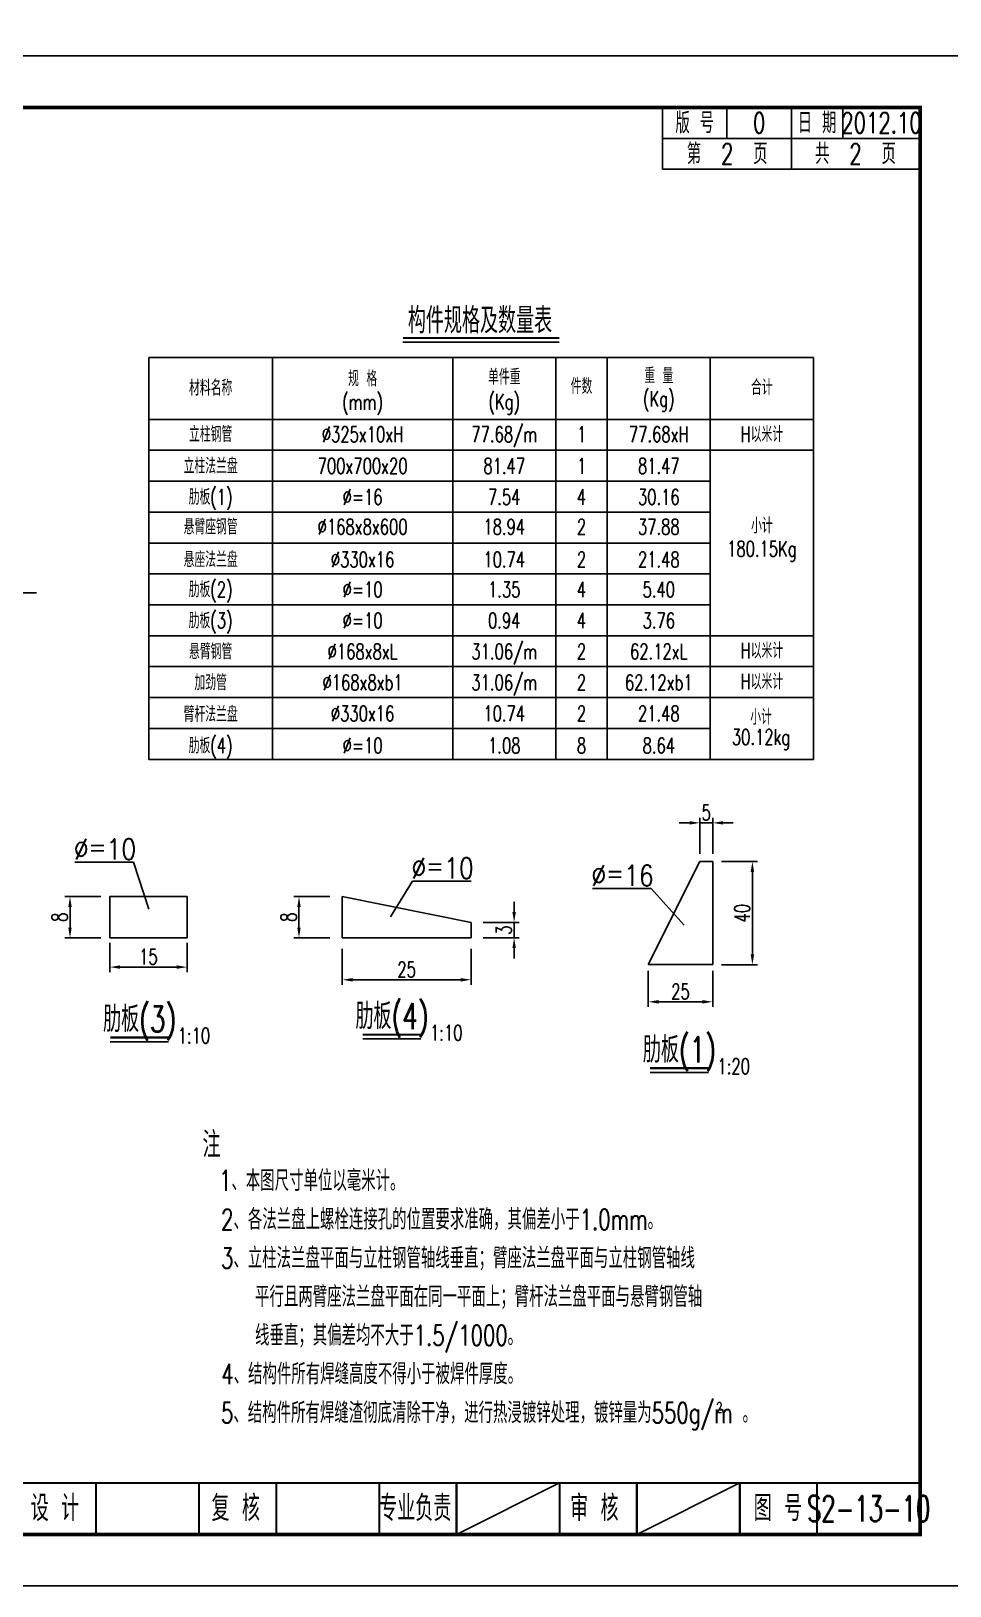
# Model space of a CAD drawing. Extents: x 4349 to 271026, y -15323 to -8945.
# Drawn here: x 5164.3 to 5342.7, y -14646.9 to -14345.1 of the extents above; entities that cross this region are included whole.
import ezdxf
from ezdxf.enums import TextEntityAlignment as Align

# ---------------------------------------------------------------- set-up
doc = ezdxf.new("R2010")
doc.units = 0
doc.header["$LTSCALE"] = 2
doc.header["$PDMODE"] = 32
doc.header["$PDSIZE"] = 0.3
doc.layers.get('0').update_dxf_attribs({"linetype": 'CONTINUOUS'})
doc.layers.get('DEFPOINTS').update_dxf_attribs({"linetype": 'CONTINUOUS'})
for name, color, linetype in [('图框', 7, 'CONTINUOUS'), ('尺寸标注', 4, 'CONTINUOUS'), ('文字', 7, 'CONTINUOUS'), ('文字符号', 7, 'CONTINUOUS'), ('结构1', 1, 'CONTINUOUS')]:
    doc.layers.add(name, color=color, linetype=linetype)
doc.styles.get("Standard").update_dxf_attribs({"font": 'simplex1.shx', "width": 0.7, "bigfont": 'hztxt.shx'})
doc.dimstyles.new('1：10', dxfattribs={"dimtxt": 3, "dimasz": 2, "dimexe": 1, "dimexo": 1, "dimgap": 0.5, "dimtad": 1, "dimrnd": 0.0095, "dimdsep": 46, "dimtxsty": 'Standard', "dimcen": 0.09, "dimclrd": 256, "dimclre": 256, "dimadec": 0, "dimazin": 0, "dimtfac": 1, "dimtix": 1, "dimtmove": 2, "dimatfit": 3, "dimfxl": 0, "dimtolj": 1, "dimtzin": 0, "dimarcsym": 0})

# ---------------------------------------------------------------- blocks, each defined once
blk = doc.blocks.new('series')
at = {"width": 0.75}
for tag, height, p in [('页码', 4, (-35, -19)), ('图名', 5, (-220, -282)), ('图号', 5, (-20, -282))]:
    blk.add_attdef(tag, text='', height=height, dxfattribs=at).set_placement(p, align=Align.MIDDLE_CENTER)
blk = doc.blocks.new('*D846')
at = {"layer": 'DEFPOINTS', "color": 0, "linetype": 'Continuous'}
for p in [(5179.63, -14521.1), (5194.63, -14521.1), (5194.63, -14526.78)]:
    blk.add_point(p, dxfattribs=at)
at = {"layer": '尺寸标注', "linetype": 'Continuous', "lineweight": -2}
for p, q in [((5179.63, -14522.1), (5179.63, -14527.78)), ((5194.63, -14522.1), (5194.63, -14527.78)), ((5181.63, -14526.78), (5192.63, -14526.78))]:
    blk.add_line(p, q, dxfattribs=at)
at = {"layer": '尺寸标注', "linetype": 'Continuous'}
for points in [[(5181.63, -14526.44), (5181.63, -14527.11), (5179.63, -14526.78)], [(5192.63, -14526.44), (5192.63, -14527.11), (5194.63, -14526.78)]]:
    blk.add_solid(points, dxfattribs=at)
at = {"layer": '尺寸标注', "color": 0, "linetype": 'Continuous', "insert": (5187.13, -14524.78), "char_height": 3, "attachment_point": 5}
blk.add_mtext('\\A1;15', dxfattribs=at)
blk = doc.blocks.new('*D847')
at = {"layer": 'DEFPOINTS', "color": 0, "linetype": 'Continuous'}
for p in [(5171.9, -14513.1), (5179.63, -14513.1), (5179.63, -14521.1)]:
    blk.add_point(p, dxfattribs=at)
at = {"layer": '尺寸标注', "linetype": 'Continuous', "lineweight": -2}
for p, q in [((5177.9, -14513.1), (5170.9, -14513.1)), ((5171.9, -14519.1), (5171.9, -14515.1)), ((5177.9, -14521.1), (5170.9, -14521.1))]:
    blk.add_line(p, q, dxfattribs=at)
at = {"layer": '尺寸标注', "linetype": 'Continuous'}
for points in [[(5171.56, -14515.1), (5172.23, -14515.1), (5171.9, -14513.1)], [(5171.56, -14519.1), (5172.23, -14519.1), (5171.9, -14521.1)]]:
    blk.add_solid(points, dxfattribs=at)
at = {"layer": '尺寸标注', "color": 0, "linetype": 'Continuous', "insert": (5169.9, -14517.1), "char_height": 3, "attachment_point": 5, "rotation": 90}
blk.add_mtext('\\A1;8', dxfattribs=at)
blk = doc.blocks.new('*D848')
at = {"layer": 'DEFPOINTS', "color": 0, "linetype": 'Continuous'}
for p in [(5224.75, -14513.1), (5216.35, -14521.1), (5224.75, -14521.1)]:
    blk.add_point(p, dxfattribs=at)
at = {"layer": '尺寸标注', "linetype": 'Continuous', "lineweight": -2}
for p, q in [((5222.35, -14513.1), (5215.35, -14513.1)), ((5216.35, -14515.1), (5216.35, -14519.1)), ((5222.35, -14521.1), (5215.35, -14521.1))]:
    blk.add_line(p, q, dxfattribs=at)
at = {"layer": '尺寸标注', "linetype": 'Continuous'}
for points in [[(5216.02, -14515.1), (5216.68, -14515.1), (5216.35, -14513.1)], [(5216.02, -14519.1), (5216.68, -14519.1), (5216.35, -14521.1)]]:
    blk.add_solid(points, dxfattribs=at)
at = {"layer": '尺寸标注', "color": 0, "linetype": 'Continuous', "insert": (5214.35, -14517.1), "char_height": 3, "attachment_point": 5, "rotation": 90}
blk.add_mtext('\\A1;8', dxfattribs=at)
blk = doc.blocks.new('*D849')
at = {"layer": 'DEFPOINTS', "color": 0, "linetype": 'Continuous'}
for p in [(5224.75, -14521.21), (5249.75, -14521.1), (5249.75, -14529.24)]:
    blk.add_point(p, dxfattribs=at)
at = {"layer": '尺寸标注', "linetype": 'Continuous', "lineweight": -2}
for p, q in [((5224.75, -14523.24), (5224.75, -14530.24)), ((5249.75, -14523.24), (5249.75, -14530.24)), ((5226.75, -14529.24), (5247.75, -14529.24))]:
    blk.add_line(p, q, dxfattribs=at)
at = {"layer": '尺寸标注', "linetype": 'Continuous'}
for points in [[(5226.75, -14528.91), (5226.75, -14529.58), (5224.75, -14529.24)], [(5247.75, -14528.91), (5247.75, -14529.58), (5249.75, -14529.24)]]:
    blk.add_solid(points, dxfattribs=at)
at = {"layer": '尺寸标注', "color": 0, "linetype": 'Continuous', "insert": (5237.25, -14527.24), "char_height": 3, "attachment_point": 5}
blk.add_mtext('\\A1;25', dxfattribs=at)
blk = doc.blocks.new('*D850')
at = {"layer": 'DEFPOINTS', "color": 0, "linetype": 'Continuous'}
for p in [(5249.75, -14518.1), (5249.75, -14521.1), (5258.11, -14521.1)]:
    blk.add_point(p, dxfattribs=at)
at = {"layer": '尺寸标注', "linetype": 'Continuous', "lineweight": -2}
for p, q in [((5258.11, -14516.1), (5258.11, -14514.1)), ((5252.11, -14518.1), (5259.11, -14518.1)), ((5258.11, -14518.1), (5258.11, -14521.1)), ((5252.11, -14521.1), (5259.11, -14521.1)), ((5258.11, -14523.1), (5258.11, -14525.1))]:
    blk.add_line(p, q, dxfattribs=at)
at = {"layer": '尺寸标注', "linetype": 'Continuous'}
for points in [[(5257.78, -14516.1), (5258.45, -14516.1), (5258.11, -14518.1)], [(5257.78, -14523.1), (5258.45, -14523.1), (5258.11, -14521.1)]]:
    blk.add_solid(points, dxfattribs=at)
at = {"layer": '尺寸标注', "color": 0, "linetype": 'Continuous', "insert": (5256.11, -14519.6), "char_height": 3, "attachment_point": 5, "rotation": 90}
blk.add_mtext('\\A1;3', dxfattribs=at)
blk = doc.blocks.new('*D851')
at = {"layer": 'DEFPOINTS', "color": 0, "linetype": 'Continuous'}
for p in [(5296.66, -14498.78), (5294.16, -14506.31), (5296.66, -14506.31)]:
    blk.add_point(p, dxfattribs=at)
at = {"layer": '尺寸标注', "linetype": 'Continuous', "lineweight": -2}
for p, q in [((5292.16, -14498.78), (5290.16, -14498.78)), ((5294.16, -14504.78), (5294.16, -14497.78)), ((5294.16, -14498.78), (5296.66, -14498.78)), ((5296.66, -14504.78), (5296.66, -14497.78)), ((5298.66, -14498.78), (5300.66, -14498.78))]:
    blk.add_line(p, q, dxfattribs=at)
at = {"layer": '尺寸标注', "linetype": 'Continuous'}
for points in [[(5292.16, -14498.45), (5292.16, -14499.11), (5294.16, -14498.78)], [(5298.66, -14498.45), (5298.66, -14499.11), (5296.66, -14498.78)]]:
    blk.add_solid(points, dxfattribs=at)
at = {"layer": '尺寸标注', "color": 0, "linetype": 'Continuous', "insert": (5295.41, -14496.78), "char_height": 3, "attachment_point": 5}
blk.add_mtext('\\A1;5', dxfattribs=at)
blk = doc.blocks.new('*D852')
at = {"layer": 'DEFPOINTS', "color": 0, "linetype": 'Continuous'}
for p in [(5296.66, -14506.31), (5296.66, -14526.31), (5304.37, -14526.31)]:
    blk.add_point(p, dxfattribs=at)
at = {"layer": '尺寸标注', "linetype": 'Continuous', "lineweight": -2}
for p, q in [((5298.37, -14506.31), (5305.37, -14506.31)), ((5304.37, -14508.31), (5304.37, -14524.31)), ((5298.37, -14526.31), (5305.37, -14526.31))]:
    blk.add_line(p, q, dxfattribs=at)
at = {"layer": '尺寸标注', "linetype": 'Continuous'}
for points in [[(5304.03, -14508.31), (5304.7, -14508.31), (5304.37, -14506.31)], [(5304.03, -14524.31), (5304.7, -14524.31), (5304.37, -14526.31)]]:
    blk.add_solid(points, dxfattribs=at)
at = {"layer": '尺寸标注', "color": 0, "linetype": 'Continuous', "insert": (5302.37, -14516.31), "char_height": 3, "attachment_point": 5, "rotation": 90}
blk.add_mtext('\\A1;40', dxfattribs=at)
blk = doc.blocks.new('*D853')
at = {"layer": 'DEFPOINTS', "color": 0, "linetype": 'Continuous'}
for p in [(5284.16, -14526.31), (5296.66, -14526.31), (5296.66, -14533.52)]:
    blk.add_point(p, dxfattribs=at)
at = {"layer": '尺寸标注', "linetype": 'Continuous', "lineweight": -2}
for p, q in [((5284.16, -14527.52), (5284.16, -14534.52)), ((5296.66, -14527.52), (5296.66, -14534.52)), ((5286.16, -14533.52), (5294.66, -14533.52))]:
    blk.add_line(p, q, dxfattribs=at)
at = {"layer": '尺寸标注', "linetype": 'Continuous'}
for points in [[(5286.16, -14533.18), (5286.16, -14533.85), (5284.16, -14533.52)], [(5294.66, -14533.18), (5294.66, -14533.85), (5296.66, -14533.52)]]:
    blk.add_solid(points, dxfattribs=at)
at = {"layer": '尺寸标注', "color": 0, "linetype": 'Continuous', "insert": (5290.41, -14531.52), "char_height": 3, "attachment_point": 5}
blk.add_mtext('\\A1;25', dxfattribs=at)
blk = doc.blocks.new('12345')
at = {"layer": '图框'}
blk.add_lwpolyline([(4926.93, -9362.88), (4926.93, -9065.88), (4506.93, -9065.88), (4506.93, -9362.88)], close=True, dxfattribs=at)
blk = doc.blocks.new('123456')
at = {"layer": '图框', "linetype": 'Continuous'}
blk.add_blockref('12345', (0, -2522.15), dxfattribs=at)

msp = doc.modelspace()

# ---------------------------------------------------------------- linework, layer by layer
at = {"layer": '图框'}
for p, q in [((5286.92857, -14371.90394), (5286.92857, -14359.90394)), ((5299.42857, -14365.90394), (5299.42857, -14359.90394)), ((5311.92857, -14365.90394), (5311.92857, -14359.90394)), ((5321.92857, -14365.90394), (5321.92857, -14359.90394)), ((5286.92857, -14365.90394), (5336.92857, -14365.90394)), ((5311.92857, -14371.90394), (5311.92857, -14365.90394)), ((5286.92857, -14371.90394), (5336.92857, -14371.90394)), ((5301.92858, -14626.90394), (5281.92858, -14636.90394))]:
    msp.add_line(p, q, dxfattribs=at)
at = {"layer": '图框', "linetype": 'Continuous'}
msp.add_line((5246.92858, -14636.90394), (5266.92858, -14626.90394), dxfattribs=at)
at = {"layer": '图框'}
for points, const_width in [([(5336.92857, -14359.90394), (4956.92857, -14359.90394), (4956.92858, -14636.90394), (5336.92858, -14636.90394), (5336.92857, -14359.90394)], 0.7), ([(4956.92858, -14626.90394), (5336.92858, -14626.90394)], 0.4), ([(5176.92858, -14636.90394), (5176.92858, -14626.90394)], 0.4), ([(5196.92858, -14636.90394), (5196.92858, -14626.90394)], 0.4), ([(5211.92858, -14636.90394), (5211.92858, -14626.90394)], 0.4), ([(5231.92858, -14636.90394), (5231.92858, -14626.90394)], 0.4), ([(5231.92858, -14636.90394), (5231.92858, -14626.90394)], 0.4), ([(5246.92858, -14636.90394), (5246.92858, -14626.90394)], 0.4), ([(5266.92858, -14636.90394), (5266.92858, -14626.90394)], 0.4), ([(5281.92858, -14636.90394), (5281.92858, -14626.90394)], 0.4), ([(5301.92858, -14636.90394), (5301.92858, -14626.90394)], 0.4), ([(5316.92858, -14636.90394), (5316.92858, -14626.90394)], 0.4)]:
    msp.add_lwpolyline(points, dxfattribs=dict(at, const_width=const_width))
at = {"layer": '尺寸标注', "color": 2}
msp.add_line((5165.40583, -14454.09777), (5152.21676, -14454.10035), dxfattribs=at)
at = {"layer": '文字'}
for p, q in [((5236.52091, -14405.45453), (5266.88373, -14405.45453)), ((5211.20232, -14408.45453), (5211.20232, -14486.45453)), ((5246.20232, -14408.45453), (5246.20232, -14486.45453)), ((5266.20232, -14408.45453), (5266.20232, -14486.45453)), ((5276.20232, -14408.45453), (5276.20232, -14486.45453)), ((5296.20232, -14408.45453), (5296.20232, -14486.45453)), ((5187.20232, -14420.45453), (5316.20232, -14420.45453)), ((5187.20232, -14426.45453), (5316.20232, -14426.45453)), ((5187.20232, -14432.45453), (5296.20232, -14432.45453)), ((5187.20232, -14438.45453), (5296.20232, -14438.45453)), ((5187.20232, -14444.45453), (5296.20232, -14444.45453)), ((5187.20232, -14450.45453), (5296.20232, -14450.45453)), ((5187.20232, -14456.45453), (5296.20232, -14456.45453)), ((5187.20232, -14462.45453), (5316.20232, -14462.45453)), ((5187.20232, -14468.45453), (5316.20232, -14468.45453)), ((5187.20232, -14474.45453), (5316.20232, -14474.45453)), ((5187.20232, -14480.45453), (5296.20232, -14480.45453)), ((5179.72637, -14541.27166), (5191.04207, -14541.27166)), ((5228.71334, -14540.7107), (5240.02904, -14540.7107)), ((5284.50983, -14547.21841), (5295.82553, -14547.21841))]:
    msp.add_line(p, q, dxfattribs=at)
at = {"layer": '文字', "const_width": 0.4}
for points in [[(5236.52091, -14404.63034), (5266.88373, -14404.63034)], [(5179.72637, -14540.44747), (5191.04207, -14540.44747)], [(5228.71334, -14539.88651), (5240.02904, -14539.88651)], [(5284.50983, -14546.39422), (5295.82553, -14546.39422)]]:
    msp.add_lwpolyline(points, dxfattribs=at)
at = {"layer": '文字符号', "color": 1}
for p, q in [((5187.20232, -14408.45453), (5187.20232, -14486.45453)), ((5187.20232, -14408.45453), (5316.20232, -14408.45453)), ((5316.20232, -14408.45453), (5316.20232, -14486.45453)), ((5187.20232, -14486.45453), (5316.20232, -14486.45453))]:
    msp.add_line(p, q, dxfattribs=at)
at = {"layer": '文字符号'}
for p, q in [((5184.2476, -14506.40448), (5172.86486, -14506.40448)), ((5184.2476, -14506.40448), (5187.20599, -14515.56289)), ((5238.40528, -14510.07658), (5234.1196, -14517.02987)), ((5249.78802, -14510.07658), (5238.40528, -14510.07658)), ((5284.72357, -14511.51349), (5273.34082, -14511.51349)), ((5284.72357, -14511.51349), (5291.10239, -14518.62549))]:
    msp.add_line(p, q, dxfattribs=at)
at = {"layer": '结构1'}
for p, q in [((5294.16464, -14506.30511), (5284.16464, -14526.30511)), ((5296.66464, -14506.30511), (5294.16464, -14506.30511)), ((5296.66464, -14506.30511), (5296.66464, -14526.30511)), ((5224.74815, -14513.09853), (5249.74815, -14518.09853)), ((5224.74815, -14513.09853), (5224.74815, -14521.09853)), ((5249.74815, -14518.09853), (5249.74815, -14521.09853)), ((5224.74815, -14521.09853), (5249.74815, -14521.09853)), ((5296.66464, -14526.30511), (5284.16464, -14526.30511))]:
    msp.add_line(p, q, dxfattribs=at)
msp.add_lwpolyline([(5179.62697, -14521.1009), (5194.62697, -14521.1009), (5194.62697, -14513.1009), (5179.62697, -14513.1009)], close=True, dxfattribs=at)

# ---------------------------------------------------------------- block references
at = {"layer": '图框', "color": 1, "linetype": 'Continuous'}
for p in [(420, -2464.87737), (420, -2761.87737)]:
    msp.add_blockref('123456', p, dxfattribs=at)
at = {"layer": '图框'}
ref = msp.add_blockref('series', (5346.92858, -14349.90394), dxfattribs=at)
ref.add_attrib('页码', '第  2  页    共  2  页', dxfattribs={"layer": '0', "height": 4, "width": 0.7}).set_placement((5311.92857, -14368.90394), align=Align.MIDDLE_CENTER)
ref.add_attrib('图名', '%%c325单悬臂式标志一般构造图', dxfattribs={"layer": '0', "height": 5, "width": 0.7}).set_placement((5126.92858, -14631.90394), align=Align.MIDDLE_CENTER)
ref.add_attrib('图号', 'S2-13-10', dxfattribs={"layer": '0', "height": 5, "width": 0.65}).set_placement((5326.92858, -14631.90394), align=Align.MIDDLE_CENTER)

# ---------------------------------------------------------------- texts
at = {"layer": '图框', "width": 0.7}
for s, height, p in [('版 号', 4, (5293.17857, -14362.90394)), ('日 期', 4, (5316.92857, -14362.90394)), ('0', 4, (5305.67857, -14362.90394)), ('2012.10', 4, (5329.42857, -14362.90394)), ('设 计', 5, (5168.97324, -14631.80936)), ('复 核', 5, (5204.06806, -14631.80936)), ('专业负责', 5, (5238.9188, -14631.80936)), ('审 核', 5, (5273.69261, -14631.80936)), ('图 号', 5, (5309.31178, -14631.80936))]:
    msp.add_text(s, height=height, dxfattribs=at).set_placement(p, align=Align.MIDDLE_CENTER)
at = {"layer": '文字'}
for s, height, width, p in [('构件规格及数量表', 5, 0.7, (5251.49214, -14401.24412)), ('规 格', 3, 0.7, (5228.70232, -14412.52758)), ('单件重', 3, 0.7, (5256.20232, -14412.20865)), ('重 量', 3, 0.7, (5286.20232, -14411.96946)), ('材料名称', 3, 0.7, (5199.20232, -14414.33159)), ('(mm)', 3, 0.7, (5228.70232, -14417.09239)), ('(Kg)', 3, 0.7, (5256.20232, -14417.01266)), ('件数', 3, 0.7, (5271.20232, -14414.01266)), ('(Kg)', 3, 0.7, (5286.20232, -14416.45453)), ('合计', 3, 0.7, (5306.20232, -14414.25186)), ('立柱钢管', 3, 0.7, (5199.20232, -14423.34601)), ('%%C325x10xH', 3, 0.7, (5228.70232, -14423.34601)), ('77.68/m', 3, 0.7, (5256.20232, -14423.34601)), ('1', 3, 0.7, (5271.20232, -14423.34601)), ('77.68xH', 3, 0.7, (5286.20232, -14423.34601)), ('H以米计', 3, 0.7, (5306.20232, -14423.34601)), ('立柱法兰盘', 3, 0.7, (5199.20232, -14429.49407)), ('700x700x20', 3, 0.7, (5228.70232, -14429.49407)), ('81.47', 3, 0.7, (5256.20232, -14429.49407)), ('1', 3, 0.7, (5271.20232, -14429.49407)), ('81.47', 3, 0.7, (5286.20232, -14429.49407)), ('肋板(1)', 3, 0.7, (5199.20232, -14435.52042)), ('%%C=16', 3, 0.7, (5228.70232, -14435.52042)), ('7.54', 3, 0.7, (5256.20232, -14435.52042)), ('4', 3, 0.7, (5271.20232, -14435.52042)), ('30.16', 3, 0.7, (5286.20232, -14435.52042)), ('小计', 3, 0.7, (5306.20966, -14441.08198)), ('悬臂座钢管', 3, 0.7, (5199.20232, -14441.30337)), ('%%C168x8x600', 3, 0.7, (5228.70232, -14441.30337)), ('18.94', 3, 0.7, (5256.20232, -14441.30337)), ('2', 3, 0.7, (5271.20232, -14441.30337)), ('37.88', 3, 0.7, (5286.20232, -14441.30337)), ('180.15Kg', 3, 0.7, (5306.20966, -14445.57245)), ('悬座法兰盘', 3, 0.7, (5199.20232, -14447.66416)), ('%%C330x16', 3, 0.7, (5228.70232, -14447.66416)), ('10.74', 3, 0.7, (5256.20232, -14447.66416)), ('2', 3, 0.7, (5271.20232, -14447.66416)), ('21.48', 3, 0.7, (5286.20232, -14447.66416)), ('肋板(2)', 3, 0.7, (5199.20232, -14453.47779)), ('%%C=10', 3, 0.7, (5228.70232, -14453.47779)), ('1.35', 3, 0.7, (5256.20232, -14453.47779)), ('4', 3, 0.7, (5271.20232, -14453.47779)), ('5.40', 3, 0.7, (5286.20232, -14453.47779)), ('肋板(3)', 3, 0.7, (5199.20232, -14459.50415)), ('%%C=10', 3, 0.7, (5228.70232, -14459.50415)), ('0.94', 3, 0.7, (5256.20232, -14459.50415)), ('4', 3, 0.7, (5271.20232, -14459.50415)), ('3.76', 3, 0.7, (5286.20232, -14459.50415)), ('悬臂钢管', 3, 0.7, (5199.20232, -14465.53051)), ('%%C168x8xL', 3, 0.7, (5228.70232, -14465.53051)), ('31.06/m', 3, 0.7, (5256.20232, -14465.53051)), ('2', 3, 0.7, (5271.20232, -14465.53051)), ('62.12xL', 3, 0.7, (5286.20232, -14465.53051)), ('H以米计', 3, 0.7, (5306.20232, -14465.34601)), ('31.06/m', 3, 0.7, (5256.20232, -14471.53051)), ('加劲管', 3, 0.7, (5199.20232, -14471.53051)), ('%%C168x8xb1', 3, 0.7, (5228.70232, -14471.53051)), ('2', 3, 0.7, (5271.20232, -14471.53051)), ('62.12xb1', 3, 0.7, (5286.20232, -14471.53051)), ('H以米计', 3, 0.7, (5306.20232, -14471.34601)), ('臂杆法兰盘', 3, 0.7, (5199.20232, -14477.68044)), ('%%C330x16', 3, 0.7, (5228.70232, -14477.55687)), ('10.74', 3, 0.7, (5256.20232, -14477.55687)), ('2', 3, 0.7, (5271.20232, -14477.55687)), ('21.48', 3, 0.7, (5286.20232, -14477.55687)), ('小计', 3, 0.7, (5306.05109, -14478.2144)), ('30.12kg', 3, 0.7, (5306.05109, -14482.11722)), ('肋板(4)', 3, 0.7, (5199.20232, -14483.77313)), ('%%C=10', 3, 0.7, (5228.70232, -14483.77313)), ('1.08', 3, 0.7, (5256.20232, -14483.77313)), ('8', 3, 0.7, (5271.20232, -14483.77313)), ('8.64', 3, 0.7, (5286.20232, -14483.77313)), ('%%C＝10', 4, 0.85, (5178.69472, -14503.90448)), ('%%C＝10', 4, 0.85, (5244.23514, -14507.57658)), ('%%C＝16', 4, 0.85, (5279.17069, -14509.01349)), ('肋板(4)', 5, 0.7, (5234.40471, -14536.30927)), ('肋板(3)', 5, 0.7, (5185.41774, -14536.87022)), ('1:10', 3, 0.7, (5195.95694, -14540.08741)), ('1:10', 3, 0.7, (5244.94391, -14539.52646)), ('肋板(1)', 5, 0.7, (5290.2012, -14542.81698)), ('1:20', 3, 0.7, (5300.7404, -14546.03417))]:
    msp.add_text(s, height=height, dxfattribs=dict(at, width=width)).set_placement(p, align=Align.MIDDLE_CENTER)
at = {"layer": '文字', "linetype": 'Continuous', "width": 0.7}
for s, height, p in [('注', 5, (5197.62677, -14563.74674)), ('1、本图尺寸单位以毫米计。', 4, (5200.83011, -14570.22754)), ('2、各法兰盘上螺栓连接孔的位置要求准确，其偏差小于1.0mm。', 4, (5201.23082, -14577.76297)), ('3、立柱法兰盘平面与立柱钢管轴线垂直；臂座法兰盘平面与立柱钢管轴线', 4, (5201.21261, -14585.26297)), ('   平行且两臂座法兰盘平面在同一平面上；臂杆法兰盘平面与悬臂钢管轴', 4, (5201.55868, -14592.76297)), ('   线垂直；其偏差均不大于1.5/1000。', 4, (5201.55868, -14600.26297)), ('4、结构件所有焊缝高度不得小于被焊件厚度。', 4, (5201.26725, -14607.76297)), ('5、结构件所有焊缝渣彻底清除干净，进行热浸镀锌处理，镀锌量为550g/m 。 ', 4, (5201.21261, -14615.2984)), ('2', 2, (5297.3465, -14613.25464))]:
    msp.add_text(s, height=height, dxfattribs=at).set_placement(p)

# ---------------------------------------------------------------- dimensions: what is measured, and where the dimension line sits
at = {"layer": '尺寸标注', "linetype": 'Continuous'}
for base, p1, p2, text, picture, middle in [((5296.66464, -14498.78063), (5294.16464, -14506.30511), (5296.66464, -14506.30511), '5', '*D851', (5295.41464, -14496.78063)), ((5296.66464, -14533.51658), (5284.16464, -14526.30511), (5296.66464, -14526.30511), '25', '*D853', (5290.41464, -14531.51658))]:
    dim = msp.add_linear_dim(base=base, p1=p1, p2=p2, text=text, dimstyle='1：10', dxfattribs=at)
    dim.commit()
    dim.dimension.update_dxf_attribs({"geometry": picture, "text_midpoint": middle})
dim = msp.add_linear_dim(base=(5304.36643, -14526.30511), p1=(5296.66464, -14506.30511), p2=(5296.66464, -14526.30511), angle=90, text='40', dimstyle='1：10', dxfattribs=at)
dim.commit()
dim.dimension.update_dxf_attribs({"geometry": '*D852', "text_midpoint": (5302.36643, -14516.30511)})
for base, p1, p2, picture, middle in [((5171.89755, -14513.1009), (5179.62697, -14521.1009), (5179.62697, -14513.1009), '*D847', (5169.89755, -14517.1009)), ((5216.35053, -14521.09853), (5224.74815, -14513.09853), (5224.74815, -14521.09853), '*D848', (5214.35053, -14517.09853)), ((5258.11233, -14521.09853), (5249.74815, -14518.09853), (5249.74815, -14521.09853), '*D850', (5256.11233, -14519.59853))]:
    dim = msp.add_linear_dim(base=base, p1=p1, p2=p2, angle=90, dimstyle='1：10', dxfattribs=at)
    dim.commit()
    dim.dimension.update_dxf_attribs({"geometry": picture, "text_midpoint": middle})
for base, p1, p2, picture, middle in [((5194.62697, -14526.77544), (5179.62697, -14521.1009), (5194.62697, -14521.1009), '*D846', (5187.12697, -14524.77544)), ((5249.74815, -14529.24192), (5224.74815, -14521.20671), (5249.74815, -14521.09853), '*D849', (5237.24815, -14527.24192))]:
    dim = msp.add_linear_dim(base=base, p1=p1, p2=p2, dimstyle='1：10', dxfattribs=at)
    dim.commit()
    dim.dimension.update_dxf_attribs({"geometry": picture, "text_midpoint": middle})

doc.saveas('drawing.dxf')
